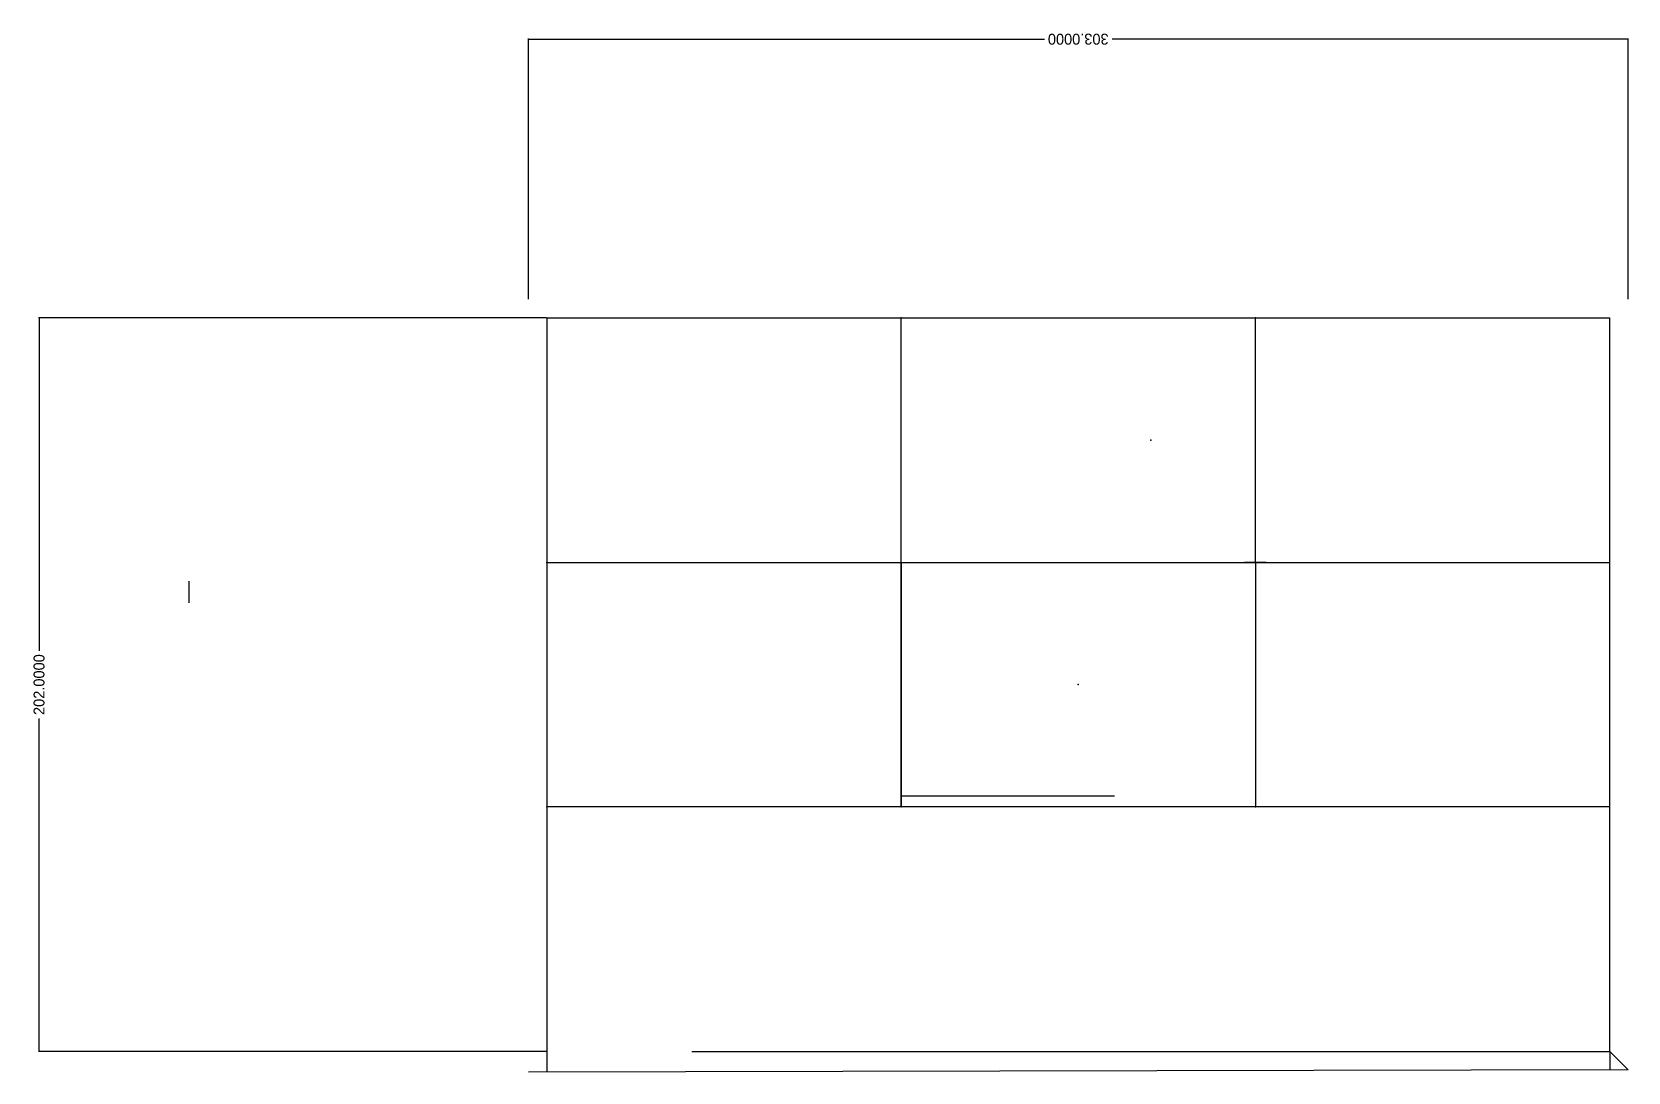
# Model space of a CAD drawing. Header units: inches. Extents: x -1757 to -303, y -94 to 547.
# Drawn here: x -742.6 to -302.8, y 261.1 to 547.5 of the extents above; entities that cross this region are included whole.
import ezdxf

# ---------------------------------------------------------------- set-up
doc = ezdxf.new("R2010")
doc.units = ezdxf.units.IN
doc.header["$MEASUREMENT"] = 0
doc.dimstyles.get("Standard").update_dxf_attribs({"dimtxt": 3, "dimasz": 0.18, "dimexe": 0.18, "dimexo": 0.0625, "dimgap": 0.09, "dimtad": 0, "dimtih": 1, "dimtoh": 1, "dimdec": 4, "dimzin": 0, "dimdsep": 46, "dimtxsty": 'Standard', "dimcen": 0.09, "dimadec": 0, "dimazin": 0, "dimtfac": 1, "dimtdec": 4, "dimtofl": 0, "dimtmove": 0, "dimatfit": 3, "dimfxl": 1, "dimtolj": 1, "dimtzin": 0, "dimarcsym": 0})

# ---------------------------------------------------------------- blocks, each defined once
blk = doc.blocks.new('*D1')
at = {"color": 0, "lineweight": -2, "transparency": 16777216}
for p, q in [((-605.8, 473.92), (-605.8, 545.71)), ((-605.62, 545.53), (-463.64, 545.53)), ((-302.98, 545.53), (-444.96, 545.53)), ((-302.8, 473.92), (-302.8, 545.71))]:
    blk.add_line(p, q, dxfattribs=at)
at = {"color": 0, "transparency": 16777216}
for points in [[(-605.62, 545.56), (-605.62, 545.5), (-605.8, 545.53)], [(-302.98, 545.56), (-302.98, 545.5), (-302.8, 545.53)]]:
    blk.add_solid(points, dxfattribs=at)
at = {"layer": 'Defpoints', "color": 0, "transparency": 16777216}
for p in [(-302.8, 545.53), (-605.8, 473.86, -0.75), (-302.8, 473.86, -0.75)]:
    blk.add_point(p, dxfattribs=at)
at = {"color": 0, "transparency": 16777216, "insert": (-454.3, 545.53), "char_height": 3, "attachment_point": 5, "rotation": 180}
blk.add_mtext('\\A1;303.0000', dxfattribs=at)
blk = doc.blocks.new('*D22')
at = {"color": 0, "lineweight": -2, "transparency": 16777216}
for p, q in [((-600.81, 468.81), (-740.81, 468.81)), ((-740.63, 468.63), (-740.63, 377.15)), ((-740.63, 266.99), (-740.63, 358.47)), ((-600.81, 266.81), (-740.81, 266.81))]:
    blk.add_line(p, q, dxfattribs=at)
at = {"color": 0, "transparency": 16777216}
for points in [[(-740.66, 468.63), (-740.6, 468.63), (-740.63, 468.81)], [(-740.66, 266.99), (-740.6, 266.99), (-740.63, 266.81)]]:
    blk.add_solid(points, dxfattribs=at)
at = {"layer": 'Defpoints', "color": 0, "transparency": 16777216}
for p in [(-600.75, 468.81, -40), (-740.63, 266.81), (-600.75, 266.81, -40)]:
    blk.add_point(p, dxfattribs=at)
at = {"color": 0, "transparency": 16777216, "insert": (-740.63, 367.81), "char_height": 3, "attachment_point": 5, "rotation": 90}
blk.add_mtext('\\A1;202.0000', dxfattribs=at)

msp = doc.modelspace()

# ---------------------------------------------------------------- linework, layer by layer
for p, q in [((-600.74973, 468.80727, 4.3), (-600.74973, 266.80727, 4.3)), ((-503.1164, 334.14061, 4.3), (-503.1164, 468.80727, 4.3)), ((-405.48307, 401.47394, 4.3), (-405.48307, 468.80727, 4.3)), ((-307.84973, 266.80727, 44.3), (-307.84973, 468.80727, 44.3)), ((-600.74973, 401.47394, 4.3), (-307.84973, 401.47394, 4.3)), ((-503.1164, 401.47394, 4.3), (-503.1164, 334.14061, 4.3)), ((-405.48307, 401.47394, 4.3), (-405.48307, 334.14061, 4.3)), ((-307.84973, 334.14061, 4.3), (-600.74973, 334.14061, 4.3)), ((-307.84973, 334.14061, 4.3), (-327.84973, 334.14061, 4.3)), ((-560.74973, 266.80727, 44.3), (-307.84973, 266.80727, 44.3)), ((-307.84973, 266.80727, 44.3), (-302.79973, 261.75727, 44.3)), ((-307.84973, 266.80727, 44.3), (-307.83942, 261.747, 44.3)), ((-302.79973, 261.75727, 44.3), (-605.79847, 261.1395, 44.3))]:
    msp.add_line(p, q)
at = {"extrusion": (-2.08374e-07, 4.73897e-06, 1)}
msp.add_line((-600.74973, 468.80727, 4.3), (-307.84973, 468.80727, 4.3), dxfattribs=at)
at = {"extrusion": (-0.002475, 0, 0.999997)}
for p, q in [((-600.74973, 401.47394, 4.3), (-580.7498, 401.47394, 4.3495)), ((-699.36569, 396.32875, 3.38041), (-699.3542, 390.32876, 3.38043))]:
    msp.add_line(p, q, dxfattribs=at)
at = {"extrusion": (-8.75049e-06, 1.01312e-05, 1)}
msp.add_line((-402.48307, 401.47394, 4.3), (-408.48307, 401.47394, 4.3), dxfattribs=at)
at = {"extrusion": (5.79465e-16, 1, -4.73897e-06)}
msp.add_line((-444.29973, 337.1406, 4.29996), (-503.1164, 337.1406, 4.3), dxfattribs=at)
at = {"extrusion": (-1, 0, 0)}
msp.add_line((-600.74973, 266.80727, 44.3), (-600.7382, 261.14982, 44.3), dxfattribs=at)
at = {"extrusion": (-2.08374e-07, 4.73897e-06, 1)}
for p in [(-503.1164, 468.80727, 4.3), (-405.48307, 468.80727, 4.3)]:
    msp.add_point(p, dxfattribs=at)
at = {"extrusion": (-1, 0, 0)}
for p in [(-434.2998, 435.14061, 100.0495), (-454.29973, 367.80727, 100), (-454.29973, 367.80727, 50)]:
    msp.add_point(p, dxfattribs=at)
for p in [(-600.74973, 401.47394, 4.3), (-503.1164, 401.47394, 4.3), (-405.48307, 401.47394, 4.3), (-600.74973, 334.14061, 4.3), (-503.1164, 334.14061, 4.3), (-405.48307, 334.14061, 4.3)]:
    msp.add_point(p)

# ---------------------------------------------------------------- dimensions: what is measured, and where the dimension line sits
dim = msp.add_linear_dim(base=(-302.79973, 545.53061), p1=(-605.79973, 473.85727, -0.75), p2=(-302.79973, 473.85727, -0.75), dimstyle='Standard')
dim.commit()
dim.dimension.update_dxf_attribs({"geometry": '*D1', "text_midpoint": (-454.29973, 545.53061), "text_rotation": 180})
dim = msp.add_linear_dim(base=(-740.63484, 266.80727, 44.3), p1=(-600.74973, 468.80727, 4.3), p2=(-600.74973, 266.80727, 4.3), angle=90, dimstyle='Standard')
dim.commit()
dim.dimension.update_dxf_attribs({"geometry": '*D22', "text_midpoint": (-740.63484, 367.80727, 44.3)})

doc.saveas('drawing.dxf')
